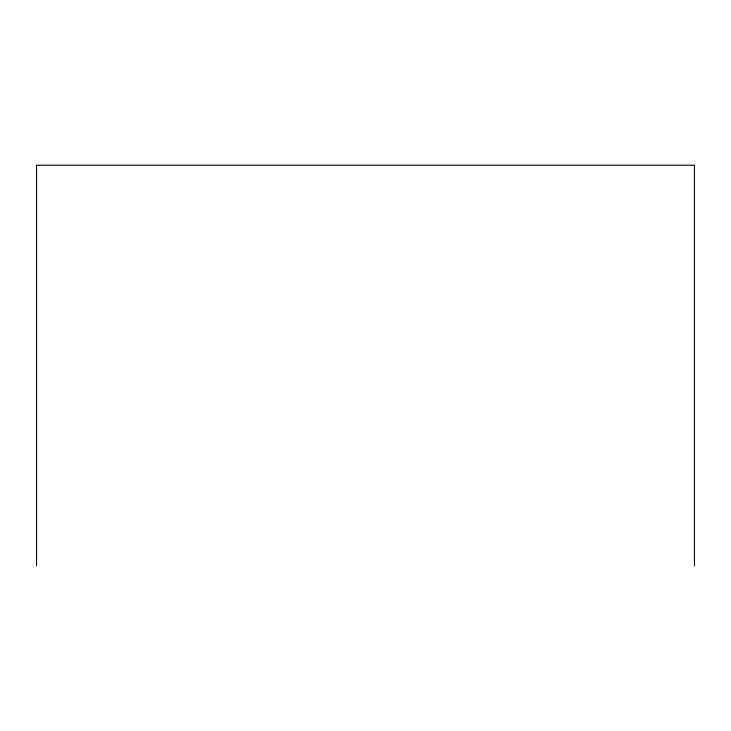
<?xml version="1.0" encoding="UTF-8"?>
<svg xmlns="http://www.w3.org/2000/svg" width="731" height="731" viewBox="0 0 731 731"><rect width="100%" height="100%" fill="white"/><g stroke="black" fill="none" stroke-linecap="round" stroke-linejoin="round"><path stroke-width="1.1" d="M694.45 565.785L694.45 165.215L36.55 165.215L36.55 565.785"/></g></svg>
